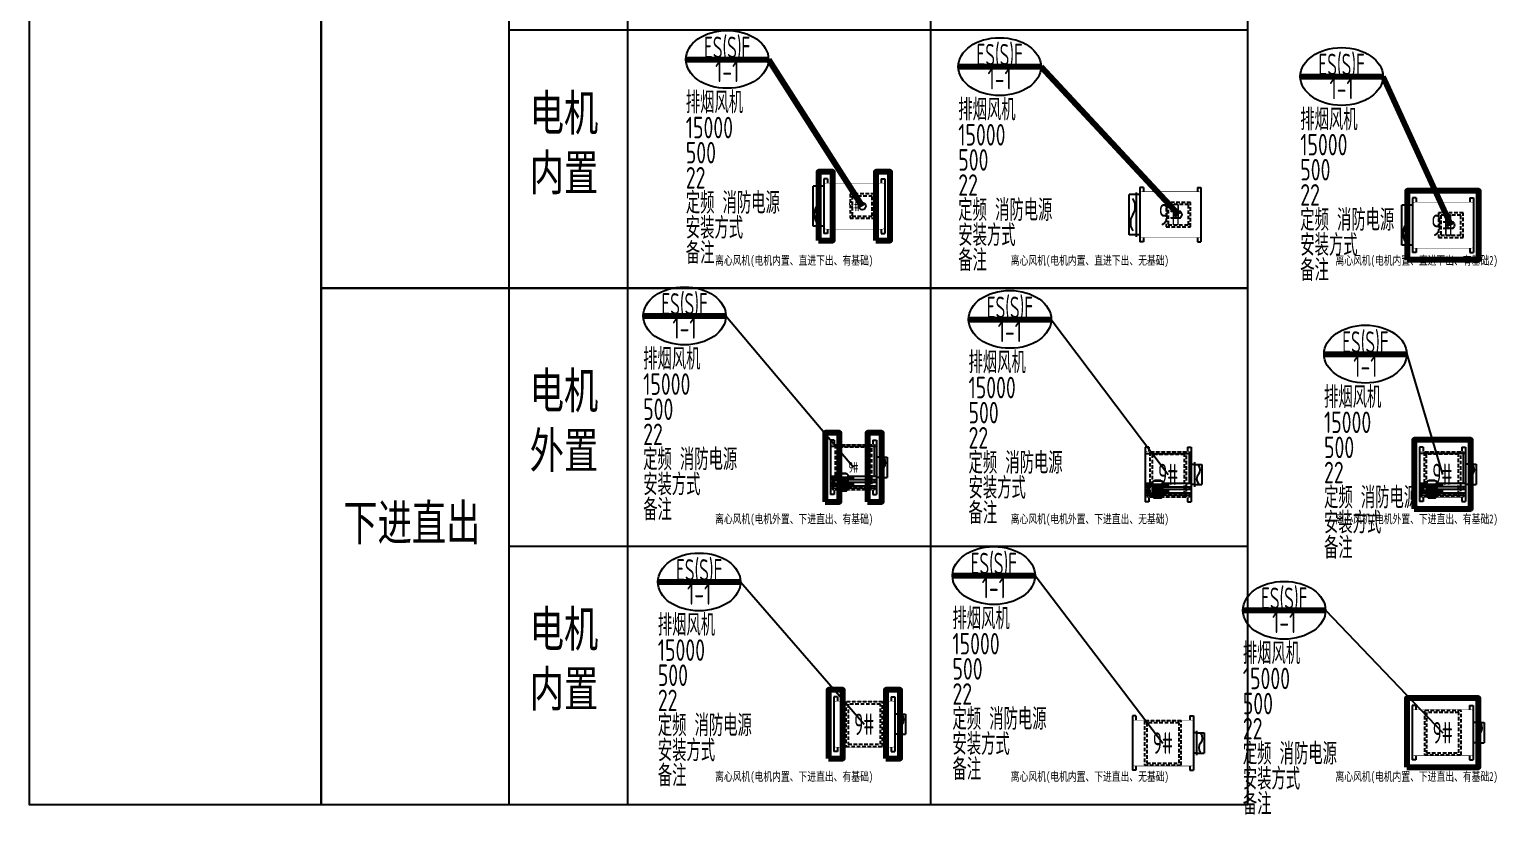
# Model space of a CAD drawing. Header units: millimetres. Extents: x 2960 to 23778, y 37984 to 93237.
# Drawn here: x 2960 to 23350, y 37984 to 48933 of the extents above; entities that cross this region are included whole.
import ezdxf
from ezdxf.enums import TextEntityAlignment as Align

# ---------------------------------------------------------------- set-up
doc = ezdxf.new("R2010")
doc.units = ezdxf.units.MM
doc.header["$LTSCALE"] = 1000
doc.linetypes.add('DASHED', pattern=[0.75, 0.5, -0.25])
for name, color, linetype in [('H-BASE', 7, 'Continuous'), ('H-DIMS-FANS-TEXT2', 7, 'Continuous'), ('H-EQUP-FANS', 4, 'Continuous')]:
    doc.layers.add(name, color=color, linetype=linetype)
doc.layers.add('H-风机进出口中点', color=9, linetype='Continuous', plot=False)
doc.styles.add('TH-STYLE1', font='STFANGSO.TTF', dxfattribs={"width": 0.7})
doc.styles.add('TH-STYLE3', font='tssdeng.shx', dxfattribs={"width": 0.8, "bigfont": 'tssdchn.shx'})

# ---------------------------------------------------------------- blocks, each defined once
blk = doc.blocks.new('*U51')
at = {"linetype": 'ByBlock', "lineweight": 100}
blk.add_line((-348, 2045), (804, 2045), dxfattribs=at)
for p, q in [((1525, 280), (1425, 280)), ((1425, -280), (1425, 280)), ((1525, -310), (1525, 310)), ((1575, 280), (1525, 280)), ((1625, 380), (1575, 380)), ((1575, 380), (1575, -380)), ((1625, 380), (1625, 320)), ((2375, 380), (2425, 380)), ((2375, 380), (2375, 320)), ((2425, 380), (2425, -380)), ((1525, -280), (1425, -280)), ((1575, -280), (1525, -280)), ((1625, -380), (1575, -380)), ((1625, -320), (1625, -380)), ((2375, -320), (2375, -380)), ((2375, -380), (2425, -380))]:
    blk.add_line(p, q)
blk.add_lwpolyline([(804, 2045), (2110, 0)], dxfattribs=at)
at = {"const_width": 6}
blk.add_lwpolyline([(1803, -320), (1605, -320, -0.414214), (1575, -290), (1575, 290, -0.414214), (1605, 320), (2395, 320, -0.414214), (2425, 290), (2425, -290, -0.414214), (2395, -320), (1803, -320)], format="xyb", dxfattribs=at)
at = {"linetype": 'DASHED', "ltscale": 0.1}
for points in [[(1940, -170), (2280, -170), (2280, 170), (1940, 170)], [(1970, -140), (2250, -140), (2250, 140), (1970, 140)]]:
    blk.add_lwpolyline(points, close=True, dxfattribs=at)
for centre, start, end in [((1304, 113), 326.7431, 33.2569), ((1648, -113), 146.7431, 213.2569)]:
    blk.add_arc(centre, 206, start, end)
blk.add_ellipse((228, 2045), major_axis=(-576, 0), ratio=0.7)
at = {"layer": 'H-BASE', "linetype": 'ByBlock', "lineweight": 100}
for points in [[(1500, -480), (1700, -480), (1700, 480), (1500, 480)], [(2300, -480), (2500, -480), (2500, 480), (2300, 480)]]:
    blk.add_lwpolyline(points, close=True, dxfattribs=at)
at = {"layer": 'H-风机进出口中点'}
blk.add_circle((2110, 0), 50, dxfattribs=at)
at = {"style": 'TH-STYLE3'}
for tag, width, p in [('设备符号', 0.6, (228, 2213)), ('楼层-编号', 0.7, (228, 1877))]:
    blk.add_attdef(tag, text='', height=300, dxfattribs=dict(at, width=width)).set_placement(p, align=Align.MIDDLE_CENTER)
at = {"style": 'TH-STYLE3', "width": 0.7}
for tag, p in [('风机功能', (-348, 1295)), ('风量', (-348, 945)), ('全压', (-348, 595)), ('电量', (-348, 245)), ('定频', (-348, -105)), ('消防电源', (164, -105)), ('安装方式', (-348, -455)), ('备注', (-348, -805))]:
    blk.add_attdef(tag, p, '', height=300, dxfattribs=at)
at = {"layer": 'H-DIMS-FANS-TEXT2', "style": 'TH-STYLE3', "width": 0.7}
blk.add_text('9#', height=150, dxfattribs=at).set_placement((2000, 0), align=Align.MIDDLE)
blk = doc.blocks.new('*U52')
at = {"linetype": 'ByBlock', "lineweight": 100}
blk.add_line((-956, 2063), (196, 2063), dxfattribs=at)
for p, q in [((1525, 280), (1425, 280)), ((1425, -280), (1425, 280)), ((1525, -310), (1525, 310)), ((1575, 280), (1525, 280)), ((1625, 380), (1575, 380)), ((1575, 380), (1575, -380)), ((1625, 380), (1625, 320)), ((2375, 380), (2425, 380)), ((2375, 380), (2375, 320)), ((2425, 380), (2425, -380)), ((1525, -280), (1425, -280)), ((1575, -280), (1525, -280)), ((1625, -380), (1575, -380)), ((1625, -320), (1625, -380)), ((2375, -320), (2375, -380)), ((2375, -380), (2425, -380))]:
    blk.add_line(p, q)
blk.add_lwpolyline([(196, 2063), (2110, 0)], dxfattribs=at)
at = {"const_width": 6}
blk.add_lwpolyline([(1803, -320), (1605, -320, -0.414214), (1575, -290), (1575, 290, -0.414214), (1605, 320), (2395, 320, -0.414214), (2425, 290), (2425, -290, -0.414214), (2395, -320), (1803, -320)], format="xyb", dxfattribs=at)
at = {"linetype": 'DASHED', "ltscale": 0.1}
for points in [[(1940, -170), (2280, -170), (2280, 170), (1940, 170)], [(1970, -140), (2250, -140), (2250, 140), (1970, 140)]]:
    blk.add_lwpolyline(points, close=True, dxfattribs=at)
for centre, start, end in [((1304, 113), 326.7431, 33.2569), ((1648, -113), 146.7431, 213.2569)]:
    blk.add_arc(centre, 206, start, end)
blk.add_ellipse((-380, 2063), major_axis=(-576, 0), ratio=0.7)
at = {"layer": 'H-风机进出口中点'}
blk.add_circle((2110, 0), 50, dxfattribs=at)
at = {"style": 'TH-STYLE3'}
for tag, width, p in [('设备符号', 0.6, (-380, 2231)), ('楼层-编号', 0.7, (-380, 1895))]:
    blk.add_attdef(tag, text='', height=300, dxfattribs=dict(at, width=width)).set_placement(p, align=Align.MIDDLE_CENTER)
at = {"style": 'TH-STYLE3', "width": 0.7}
for tag, p in [('风机功能', (-956, 1313)), ('风量', (-956, 963)), ('全压', (-956, 613)), ('电量', (-956, 263)), ('定频', (-956, -87)), ('消防电源', (-443, -87)), ('安装方式', (-956, -437)), ('备注', (-956, -787))]:
    blk.add_attdef(tag, p, '', height=300, dxfattribs=at)
at = {"layer": 'H-DIMS-FANS-TEXT2', "style": 'TH-STYLE3', "width": 0.7}
blk.add_text('9#', height=300, dxfattribs=at).set_placement((2000, 0), align=Align.MIDDLE)
blk = doc.blocks.new('*U54')
at = {"linetype": 'ByBlock', "lineweight": 100}
blk.add_line((-930, 2110), (222, 2110), dxfattribs=at)
for p, q in [((1730, 380), (1680, 380)), ((1680, 380), (1680, -380)), ((2320, 290), (1680, 290)), ((1730, 380), (1730, 320)), ((2270, 380), (2320, 380)), ((2270, 380), (2270, 320)), ((2290, 320), (2290, -126)), ((2320, 380), (2320, -380)), ((2370, 140), (2320, 140)), ((2370, -170), (2370, 170)), ((2370, 140), (2470, 140)), ((2470, 140), (2470, -140)), ((1780, -126), (1680, -126)), ((1735, -176), (1680, -176)), ((1710, -176), (1710, -211)), ((1776, -163), (1735, -163)), ((1735, -163), (1735, -263)), ((1772, -163), (1772, -135)), ((1776, -163), (1776, -263)), ((1776, -167), (1780, -167)), ((1927, -140), (1780, -140)), ((1787, -140), (1787, -286)), ((1792, -140), (1792, -286)), ((1802, -140), (1802, -286)), ((1897, -86), (1810, -86)), ((1810, -91), (1810, -86)), ((1818, -140), (1818, -286)), ((1835, -140), (1835, -286)), ((1853, -140), (1853, -193)), ((1872, -140), (1872, -286)), ((1889, -140), (1889, -286)), ((1897, -91), (1897, -86)), ((1904, -140), (1904, -286)), ((1915, -140), (1915, -286)), ((1920, -140), (1920, -286)), ((2320, -126), (1927, -126)), ((2320, -176), (1927, -176)), ((1934, -167), (1934, -135)), ((2290, -176), (2290, -211)), ((2370, -140), (2320, -140)), ((2370, -140), (2470, -140)), ((1735, -211), (1680, -211)), ((1735, -261), (1680, -261)), ((1680, -290), (1781, -290)), ((1730, -380), (1680, -380)), ((1710, -261), (1710, -320)), ((1730, -320), (1730, -380)), ((1776, -263), (1735, -263)), ((1776, -259), (1780, -259)), ((1780, -261), (1776, -261)), ((1927, -286), (1780, -286)), ((1853, -236), (1853, -286)), ((1926, -290), (2320, -290)), ((2320, -211), (1927, -211)), ((2320, -261), (1927, -261)), ((1934, -253), (1934, -220)), ((2270, -320), (2270, -380)), ((2270, -380), (2320, -380)), ((2290, -261), (2290, -320))]:
    blk.add_line(p, q)
for points in [[(222, 2110), (2000, 0)], [(1735, -167), (1705, -167), (1705, -135), (1780, -135), (1780, -167), (1776, -167)], [(1735, -253), (1705, -253), (1705, -220), (1735, -220)]]:
    blk.add_lwpolyline(points)
at = {"const_width": 6}
blk.add_lwpolyline([(1908, -320), (1710, -320, -0.414214), (1680, -290), (1680, 290, -0.414214), (1710, 320), (2290, 320, -0.414214), (2320, 290), (2320, -290, -0.414214), (2290, -320), (1908, -320)], format="xyb", dxfattribs=at)
at = {"linetype": 'DASHED', "ltscale": 0.1}
for points in [[(1745, -310), (2255, -310), (2255, 310), (1745, 310)], [(1775, -280), (2225, -280), (2225, 280), (1775, 280)]]:
    blk.add_lwpolyline(points, close=True, dxfattribs=at)
for points in [[(1897, -91), (1810, -91, 0.414214), (1780, -121), (1780, -286, 0.414214), (1790, -296), (1917, -296, 0.414214), (1927, -286), (1927, -121, 0.414214)], [(1913, -296), (1794, -296), (1794, -307, 0.414214), (1798, -311), (1909, -311, 0.414214), (1913, -307)], [(1908, -311), (1799, -311), (1799, -322, 0.414214), (1803, -326), (1904, -326, 0.414214), (1908, -322)]]:
    blk.add_lwpolyline(points, format="xyb", close=True)
for points in [[(1859, -193), (1847, -193), (1847, -236), (1859, -236)], [(2002, -135), (1927, -135), (1927, -167), (2002, -167)], [(2002, -220), (1927, -220), (1927, -253), (2002, -253)]]:
    blk.add_lwpolyline(points, close=True)
for centre in [(1724, -151), (1753, -151), (1953, -151), (1982, -151), (1724, -236), (1953, -236), (1982, -236)]:
    blk.add_circle(centre, 4.87)
for centre, start, end in [((2491, -64), 137.3335, 222.6665), ((2351, 64), 317.3335, 42.6665)]:
    blk.add_arc(centre, 94.7, start, end)
blk.add_ellipse((-354, 2110), major_axis=(-576, 0), ratio=0.7)
at = {"layer": 'H-BASE', "linetype": 'ByBlock', "lineweight": 100}
for points in [[(1605, -480), (1805, -480), (1805, 480), (1605, 480)], [(2195, -480), (2395, -480), (2395, 480), (2195, 480)]]:
    blk.add_lwpolyline(points, close=True, dxfattribs=at)
at = {"style": 'TH-STYLE3'}
for tag, width, p in [('设备符号', 0.6, (-354, 2278)), ('楼层-编号', 0.7, (-354, 1942))]:
    blk.add_attdef(tag, text='', height=300, dxfattribs=dict(at, width=width)).set_placement(p, align=Align.MIDDLE_CENTER)
at = {"style": 'TH-STYLE3', "width": 0.7}
for tag, p in [('风机功能', (-930, 1360)), ('风量', (-930, 1010)), ('全压', (-930, 660)), ('电量', (-930, 310)), ('定频', (-930, -40)), ('消防电源', (-418, -40)), ('安装方式', (-930, -390)), ('备注', (-930, -740))]:
    blk.add_attdef(tag, p, '', height=300, dxfattribs=at)
at = {"layer": 'H-DIMS-FANS-TEXT2', "style": 'TH-STYLE3', "width": 0.6}
blk.add_text('9#', height=150, dxfattribs=at).set_placement((2000, 0), align=Align.MIDDLE)
blk = doc.blocks.new('*U55')
at = {"linetype": 'ByBlock', "lineweight": 100}
blk.add_line((-782, 2162), (370, 2162), dxfattribs=at)
for p, q in [((1730, 380), (1680, 380)), ((1680, 380), (1680, -380)), ((2320, 290), (1680, 290)), ((1730, 380), (1730, 320)), ((2270, 380), (2320, 380)), ((2270, 380), (2270, 320)), ((2290, 320), (2290, -126)), ((2320, 380), (2320, -380)), ((2370, 140), (2320, 140)), ((2370, -170), (2370, 170)), ((2370, 140), (2470, 140)), ((2470, 140), (2470, -140)), ((1780, -126), (1680, -126)), ((1735, -176), (1680, -176)), ((1710, -176), (1710, -211)), ((1776, -163), (1735, -163)), ((1735, -163), (1735, -263)), ((1772, -163), (1772, -135)), ((1776, -163), (1776, -263)), ((1776, -167), (1780, -167)), ((1927, -140), (1780, -140)), ((1787, -140), (1787, -286)), ((1792, -140), (1792, -286)), ((1802, -140), (1802, -286)), ((1897, -86), (1810, -86)), ((1810, -91), (1810, -86)), ((1818, -140), (1818, -286)), ((1835, -140), (1835, -286)), ((1853, -140), (1853, -193)), ((1872, -140), (1872, -286)), ((1889, -140), (1889, -286)), ((1897, -91), (1897, -86)), ((1904, -140), (1904, -286)), ((1915, -140), (1915, -286)), ((1920, -140), (1920, -286)), ((2320, -126), (1927, -126)), ((2320, -176), (1927, -176)), ((1934, -167), (1934, -135)), ((2290, -176), (2290, -211)), ((2370, -140), (2320, -140)), ((2370, -140), (2470, -140)), ((1735, -211), (1680, -211)), ((1735, -261), (1680, -261)), ((1680, -290), (1781, -290)), ((1730, -380), (1680, -380)), ((1710, -261), (1710, -320)), ((1730, -320), (1730, -380)), ((1776, -263), (1735, -263)), ((1776, -259), (1780, -259)), ((1780, -261), (1776, -261)), ((1927, -286), (1780, -286)), ((1853, -236), (1853, -286)), ((1926, -290), (2320, -290)), ((2320, -211), (1927, -211)), ((2320, -261), (1927, -261)), ((1934, -253), (1934, -220)), ((2270, -320), (2270, -380)), ((2270, -380), (2320, -380)), ((2290, -261), (2290, -320))]:
    blk.add_line(p, q)
for points in [[(370, 2162), (2000, 0)], [(1735, -167), (1705, -167), (1705, -135), (1780, -135), (1780, -167), (1776, -167)], [(1735, -253), (1705, -253), (1705, -220), (1735, -220)]]:
    blk.add_lwpolyline(points)
at = {"const_width": 6}
blk.add_lwpolyline([(1908, -320), (1710, -320, -0.414214), (1680, -290), (1680, 290, -0.414214), (1710, 320), (2290, 320, -0.414214), (2320, 290), (2320, -290, -0.414214), (2290, -320), (1908, -320)], format="xyb", dxfattribs=at)
at = {"linetype": 'DASHED', "ltscale": 0.1}
for points in [[(1745, -310), (2255, -310), (2255, 310), (1745, 310)], [(1775, -280), (2225, -280), (2225, 280), (1775, 280)]]:
    blk.add_lwpolyline(points, close=True, dxfattribs=at)
for points in [[(1897, -91), (1810, -91, 0.414214), (1780, -121), (1780, -286, 0.414214), (1790, -296), (1917, -296, 0.414214), (1927, -286), (1927, -121, 0.414214)], [(1913, -296), (1794, -296), (1794, -307, 0.414214), (1798, -311), (1909, -311, 0.414214), (1913, -307)], [(1908, -311), (1799, -311), (1799, -322, 0.414214), (1803, -326), (1904, -326, 0.414214), (1908, -322)]]:
    blk.add_lwpolyline(points, format="xyb", close=True)
for points in [[(1859, -193), (1847, -193), (1847, -236), (1859, -236)], [(2002, -135), (1927, -135), (1927, -167), (2002, -167)], [(2002, -220), (1927, -220), (1927, -253), (2002, -253)]]:
    blk.add_lwpolyline(points, close=True)
for centre in [(1724, -151), (1753, -151), (1953, -151), (1982, -151), (1724, -236), (1953, -236), (1982, -236)]:
    blk.add_circle(centre, 4.87)
for centre, start, end in [((2491, -64), 137.3335, 222.6665), ((2351, 64), 317.3335, 42.6665)]:
    blk.add_arc(centre, 94.7, start, end)
blk.add_ellipse((-206, 2162), major_axis=(-576, 0), ratio=0.7)
at = {"style": 'TH-STYLE3'}
for tag, width, p in [('设备符号', 0.6, (-206, 2330)), ('楼层-编号', 0.7, (-206, 1994))]:
    blk.add_attdef(tag, text='', height=300, dxfattribs=dict(at, width=width)).set_placement(p, align=Align.MIDDLE_CENTER)
at = {"style": 'TH-STYLE3', "width": 0.7}
for tag, p in [('风机功能', (-782, 1412)), ('风量', (-782, 1062)), ('全压', (-782, 712)), ('电量', (-782, 362)), ('定频', (-782, 12)), ('消防电源', (-269, 12)), ('安装方式', (-782, -338)), ('备注', (-782, -688))]:
    blk.add_attdef(tag, p, '', height=300, dxfattribs=at)
at = {"layer": 'H-DIMS-FANS-TEXT2', "style": 'TH-STYLE3', "width": 0.6}
blk.add_text('9#', height=300, dxfattribs=at).set_placement((2000, 0), align=Align.MIDDLE)
blk = doc.blocks.new('*U57')
at = {"linetype": 'ByBlock', "lineweight": 100}
blk.add_line((-876, 1983), (276, 1983), dxfattribs=at)
for p, q in [((1625, 380), (1575, 380)), ((1575, 380), (1575, -380)), ((1625, 380), (1625, 320)), ((2375, 380), (2425, 380)), ((2375, 380), (2375, 320)), ((2425, 380), (2425, -380)), ((2475, 140), (2425, 140)), ((2475, -170), (2475, 170)), ((2475, 140), (2575, 140)), ((2575, 140), (2575, -140)), ((2475, -140), (2425, -140)), ((2475, -140), (2575, -140)), ((1625, -380), (1575, -380)), ((1625, -320), (1625, -380)), ((2375, -320), (2375, -380)), ((2375, -380), (2425, -380))]:
    blk.add_line(p, q)
blk.add_lwpolyline([(276, 1983), (2000, 0)])
at = {"const_width": 6}
blk.add_lwpolyline([(1803, -320), (1605, -320, -0.414214), (1575, -290), (1575, 290, -0.414214), (1605, 320), (2395, 320, -0.414214), (2425, 290), (2425, -290, -0.414214), (2395, -320), (1803, -320)], format="xyb", dxfattribs=at)
at = {"linetype": 'DASHED', "ltscale": 0.1}
for points in [[(1745, -310), (2255, -310), (2255, 310), (1745, 310)], [(1775, -280), (2225, -280), (2225, 280), (1775, 280)]]:
    blk.add_lwpolyline(points, close=True, dxfattribs=at)
for centre, start, end in [((2596, -64), 137.5795, 222.4205), ((2456, 64), 317.5795, 42.4205)]:
    blk.add_arc(centre, 95.1, start, end)
blk.add_ellipse((-300, 1983), major_axis=(-576, 0), ratio=0.7)
at = {"layer": 'H-BASE', "linetype": 'ByBlock', "lineweight": 100}
for points in [[(1500, -480), (1700, -480), (1700, 480), (1500, 480)], [(2300, -480), (2500, -480), (2500, 480), (2300, 480)]]:
    blk.add_lwpolyline(points, close=True, dxfattribs=at)
at = {"style": 'TH-STYLE3'}
for tag, width, p in [('设备符号', 0.6, (-300, 2151)), ('楼层-编号', 0.7, (-300, 1815))]:
    blk.add_attdef(tag, text='', height=300, dxfattribs=dict(at, width=width)).set_placement(p, align=Align.MIDDLE_CENTER)
at = {"style": 'TH-STYLE3', "width": 0.7}
for tag, p in [('风机功能', (-876, 1233)), ('风量', (-876, 883)), ('全压', (-876, 533)), ('电量', (-876, 183)), ('定频', (-876, -167)), ('消防电源', (-364, -167)), ('安装方式', (-876, -517)), ('备注', (-876, -867))]:
    blk.add_attdef(tag, p, '', height=300, dxfattribs=at)
at = {"layer": 'H-DIMS-FANS-TEXT2', "style": 'TH-STYLE3', "width": 0.6}
blk.add_text('9#', height=300, dxfattribs=at).set_placement((2000, 0), align=Align.MIDDLE)
blk = doc.blocks.new('*U58')
at = {"linetype": 'ByBlock', "lineweight": 100}
blk.add_line((-932, 2334), (220, 2334), dxfattribs=at)
for p, q in [((1625, 380), (1575, 380)), ((1575, 380), (1575, -380)), ((1625, 380), (1625, 320)), ((2375, 380), (2425, 380)), ((2375, 380), (2375, 320)), ((2425, 380), (2425, -380)), ((2475, 140), (2425, 140)), ((2475, -170), (2475, 170)), ((2475, 140), (2575, 140)), ((2575, 140), (2575, -140)), ((2475, -140), (2425, -140)), ((2475, -140), (2575, -140)), ((1625, -380), (1575, -380)), ((1625, -320), (1625, -380)), ((2375, -320), (2375, -380)), ((2375, -380), (2425, -380))]:
    blk.add_line(p, q)
blk.add_lwpolyline([(220, 2334), (2000, 0)])
at = {"const_width": 6}
blk.add_lwpolyline([(1803, -320), (1605, -320, -0.414214), (1575, -290), (1575, 290, -0.414214), (1605, 320), (2395, 320, -0.414214), (2425, 290), (2425, -290, -0.414214), (2395, -320), (1803, -320)], format="xyb", dxfattribs=at)
at = {"linetype": 'DASHED', "ltscale": 0.1}
for points in [[(1745, -310), (2255, -310), (2255, 310), (1745, 310)], [(1775, -280), (2225, -280), (2225, 280), (1775, 280)]]:
    blk.add_lwpolyline(points, close=True, dxfattribs=at)
for centre, start, end in [((2596, -64), 137.5795, 222.4205), ((2456, 64), 317.5795, 42.4205)]:
    blk.add_arc(centre, 95.1, start, end)
blk.add_ellipse((-356, 2334), major_axis=(-576, 0), ratio=0.7)
at = {"style": 'TH-STYLE3'}
for tag, width, p in [('设备符号', 0.6, (-356, 2502)), ('楼层-编号', 0.7, (-356, 2166))]:
    blk.add_attdef(tag, text='', height=300, dxfattribs=dict(at, width=width)).set_placement(p, align=Align.MIDDLE_CENTER)
at = {"style": 'TH-STYLE3', "width": 0.7}
for tag, p in [('风机功能', (-932, 1584)), ('风量', (-932, 1234)), ('全压', (-932, 884)), ('电量', (-932, 534)), ('定频', (-932, 184)), ('消防电源', (-419, 184)), ('安装方式', (-932, -166)), ('备注', (-932, -516))]:
    blk.add_attdef(tag, p, '', height=300, dxfattribs=at)
at = {"layer": 'H-DIMS-FANS-TEXT2', "style": 'TH-STYLE3', "width": 0.6}
blk.add_text('9#', height=300, dxfattribs=at).set_placement((2000, 0), align=Align.MIDDLE)
blk = doc.blocks.new('*U53')
at = {"linetype": 'ByBlock', "lineweight": 100}
blk.add_line((12, 2073), (1164, 2073), dxfattribs=at)
for p, q in [((1525, 280), (1425, 280)), ((1425, -280), (1425, 280)), ((1525, -310), (1525, 310)), ((1575, 280), (1525, 280)), ((1625, 380), (1575, 380)), ((1575, 380), (1575, -380)), ((1625, 380), (1625, 320)), ((2375, 380), (2425, 380)), ((2375, 380), (2375, 320)), ((2425, 380), (2425, -380)), ((1525, -280), (1425, -280)), ((1575, -280), (1525, -280)), ((1625, -380), (1575, -380)), ((1625, -320), (1625, -380)), ((2375, -320), (2375, -380)), ((2375, -380), (2425, -380))]:
    blk.add_line(p, q)
blk.add_lwpolyline([(1164, 2073), (2110, 0)], dxfattribs=at)
at = {"const_width": 6}
blk.add_lwpolyline([(1803, -320), (1605, -320, -0.414214), (1575, -290), (1575, 290, -0.414214), (1605, 320), (2395, 320, -0.414214), (2425, 290), (2425, -290, -0.414214), (2395, -320), (1803, -320)], format="xyb", dxfattribs=at)
at = {"linetype": 'DASHED', "ltscale": 0.1}
for points in [[(1940, -170), (2280, -170), (2280, 170), (1940, 170)], [(1970, -140), (2250, -140), (2250, 140), (1970, 140)]]:
    blk.add_lwpolyline(points, close=True, dxfattribs=at)
for centre, start, end in [((1304, 113), 326.7431, 33.2569), ((1648, -113), 146.7431, 213.2569)]:
    blk.add_arc(centre, 206, start, end)
blk.add_ellipse((588, 2073), major_axis=(-576, 0), ratio=0.7)
at = {"layer": 'H-BASE', "linetype": 'ByBlock', "lineweight": 100}
blk.add_lwpolyline([(1500, -480), (2500, -480), (2500, 480), (1500, 480)], close=True, dxfattribs=at)
at = {"layer": 'H-风机进出口中点'}
blk.add_circle((2110, 0), 50, dxfattribs=at)
at = {"style": 'TH-STYLE3'}
for tag, width, p in [('设备符号', 0.6, (588, 2241)), ('楼层-编号', 0.7, (588, 1905))]:
    blk.add_attdef(tag, text='', height=300, dxfattribs=dict(at, width=width)).set_placement(p, align=Align.MIDDLE_CENTER)
at = {"style": 'TH-STYLE3', "width": 0.7}
for tag, p in [('风机功能', (12, 1323)), ('风量', (12, 973)), ('全压', (12, 623)), ('电量', (12, 273)), ('定频', (12, -77)), ('消防电源', (524, -77)), ('安装方式', (12, -427)), ('备注', (12, -777))]:
    blk.add_attdef(tag, p, '', height=300, dxfattribs=at)
at = {"layer": 'H-DIMS-FANS-TEXT2', "style": 'TH-STYLE3', "width": 0.7}
blk.add_text('9#', height=300, dxfattribs=at).set_placement((2000, 0), align=Align.MIDDLE)
blk = doc.blocks.new('*U56')
at = {"linetype": 'ByBlock', "lineweight": 100}
blk.add_line((351, 1676), (1503, 1676), dxfattribs=at)
for p, q in [((1730, 380), (1680, 380)), ((1680, 380), (1680, -380)), ((2320, 290), (1680, 290)), ((1730, 380), (1730, 320)), ((2270, 380), (2320, 380)), ((2270, 380), (2270, 320)), ((2290, 320), (2290, -126)), ((2320, 380), (2320, -380)), ((2370, 140), (2320, 140)), ((2370, -170), (2370, 170)), ((2370, 140), (2470, 140)), ((2470, 140), (2470, -140)), ((1780, -126), (1680, -126)), ((1735, -176), (1680, -176)), ((1710, -176), (1710, -211)), ((1776, -163), (1735, -163)), ((1735, -163), (1735, -263)), ((1772, -163), (1772, -135)), ((1776, -163), (1776, -263)), ((1776, -167), (1780, -167)), ((1927, -140), (1780, -140)), ((1787, -140), (1787, -286)), ((1792, -140), (1792, -286)), ((1802, -140), (1802, -286)), ((1897, -86), (1810, -86)), ((1810, -91), (1810, -86)), ((1818, -140), (1818, -286)), ((1835, -140), (1835, -286)), ((1853, -140), (1853, -193)), ((1872, -140), (1872, -286)), ((1889, -140), (1889, -286)), ((1897, -91), (1897, -86)), ((1904, -140), (1904, -286)), ((1915, -140), (1915, -286)), ((1920, -140), (1920, -286)), ((2320, -126), (1927, -126)), ((2320, -176), (1927, -176)), ((1934, -167), (1934, -135)), ((2290, -176), (2290, -211)), ((2370, -140), (2320, -140)), ((2370, -140), (2470, -140)), ((1735, -211), (1680, -211)), ((1735, -261), (1680, -261)), ((1680, -290), (1781, -290)), ((1730, -380), (1680, -380)), ((1710, -261), (1710, -320)), ((1730, -320), (1730, -380)), ((1776, -263), (1735, -263)), ((1776, -259), (1780, -259)), ((1780, -261), (1776, -261)), ((1927, -286), (1780, -286)), ((1853, -236), (1853, -286)), ((1926, -290), (2320, -290)), ((2320, -211), (1927, -211)), ((2320, -261), (1927, -261)), ((1934, -253), (1934, -220)), ((2270, -320), (2270, -380)), ((2270, -380), (2320, -380)), ((2290, -261), (2290, -320))]:
    blk.add_line(p, q)
for points in [[(1503, 1676), (2000, 0)], [(1735, -167), (1705, -167), (1705, -135), (1780, -135), (1780, -167), (1776, -167)], [(1735, -253), (1705, -253), (1705, -220), (1735, -220)]]:
    blk.add_lwpolyline(points)
at = {"const_width": 6}
blk.add_lwpolyline([(1908, -320), (1710, -320, -0.414214), (1680, -290), (1680, 290, -0.414214), (1710, 320), (2290, 320, -0.414214), (2320, 290), (2320, -290, -0.414214), (2290, -320), (1908, -320)], format="xyb", dxfattribs=at)
at = {"linetype": 'DASHED', "ltscale": 0.1}
for points in [[(1745, -310), (2255, -310), (2255, 310), (1745, 310)], [(1775, -280), (2225, -280), (2225, 280), (1775, 280)]]:
    blk.add_lwpolyline(points, close=True, dxfattribs=at)
for points in [[(1897, -91), (1810, -91, 0.414214), (1780, -121), (1780, -286, 0.414214), (1790, -296), (1917, -296, 0.414214), (1927, -286), (1927, -121, 0.414214)], [(1913, -296), (1794, -296), (1794, -307, 0.414214), (1798, -311), (1909, -311, 0.414214), (1913, -307)], [(1908, -311), (1799, -311), (1799, -322, 0.414214), (1803, -326), (1904, -326, 0.414214), (1908, -322)]]:
    blk.add_lwpolyline(points, format="xyb", close=True)
for points in [[(1859, -193), (1847, -193), (1847, -236), (1859, -236)], [(2002, -135), (1927, -135), (1927, -167), (2002, -167)], [(2002, -220), (1927, -220), (1927, -253), (2002, -253)]]:
    blk.add_lwpolyline(points, close=True)
for centre in [(1724, -151), (1753, -151), (1953, -151), (1982, -151), (1724, -236), (1953, -236), (1982, -236)]:
    blk.add_circle(centre, 4.87)
for centre, start, end in [((2491, -64), 137.3335, 222.6665), ((2351, 64), 317.3335, 42.6665)]:
    blk.add_arc(centre, 94.7, start, end)
blk.add_ellipse((927, 1676), major_axis=(-576, 0), ratio=0.7)
at = {"layer": 'H-BASE', "linetype": 'ByBlock', "lineweight": 100}
blk.add_lwpolyline([(1605, -480), (2395, -480), (2395, 480), (1605, 480)], close=True, dxfattribs=at)
at = {"style": 'TH-STYLE3'}
for tag, width, p in [('设备符号', 0.6, (927, 1844)), ('楼层-编号', 0.7, (927, 1508))]:
    blk.add_attdef(tag, text='', height=300, dxfattribs=dict(at, width=width)).set_placement(p, align=Align.MIDDLE_CENTER)
at = {"style": 'TH-STYLE3', "width": 0.7}
for tag, p in [('风机功能', (351, 926)), ('风量', (351, 576)), ('全压', (351, 226)), ('电量', (351, -124)), ('定频', (351, -474)), ('消防电源', (864, -474)), ('安装方式', (351, -824)), ('备注', (351, -1174))]:
    blk.add_attdef(tag, p, '', height=300, dxfattribs=at)
at = {"layer": 'H-DIMS-FANS-TEXT2', "style": 'TH-STYLE3', "width": 0.6}
blk.add_text('9#', height=300, dxfattribs=at).set_placement((2000, 0), align=Align.MIDDLE)
blk = doc.blocks.new('*U59')
at = {"linetype": 'ByBlock', "lineweight": 100}
blk.add_line((-785, 1706), (367, 1706), dxfattribs=at)
for p, q in [((1625, 380), (1575, 380)), ((1575, 380), (1575, -380)), ((1625, 380), (1625, 320)), ((2375, 380), (2425, 380)), ((2375, 380), (2375, 320)), ((2425, 380), (2425, -380)), ((2475, 140), (2425, 140)), ((2475, -170), (2475, 170)), ((2475, 140), (2575, 140)), ((2575, 140), (2575, -140)), ((2475, -140), (2425, -140)), ((2475, -140), (2575, -140)), ((1625, -380), (1575, -380)), ((1625, -320), (1625, -380)), ((2375, -320), (2375, -380)), ((2375, -380), (2425, -380))]:
    blk.add_line(p, q)
blk.add_lwpolyline([(367, 1706), (2000, 0)])
at = {"const_width": 6}
blk.add_lwpolyline([(1803, -320), (1605, -320, -0.414214), (1575, -290), (1575, 290, -0.414214), (1605, 320), (2395, 320, -0.414214), (2425, 290), (2425, -290, -0.414214), (2395, -320), (1803, -320)], format="xyb", dxfattribs=at)
at = {"linetype": 'DASHED', "ltscale": 0.1}
for points in [[(1745, -310), (2255, -310), (2255, 310), (1745, 310)], [(1775, -280), (2225, -280), (2225, 280), (1775, 280)]]:
    blk.add_lwpolyline(points, close=True, dxfattribs=at)
for centre, start, end in [((2596, -64), 137.5795, 222.4205), ((2456, 64), 317.5795, 42.4205)]:
    blk.add_arc(centre, 95.1, start, end)
blk.add_ellipse((-209, 1706), major_axis=(-576, 0), ratio=0.7)
at = {"layer": 'H-BASE', "linetype": 'ByBlock', "lineweight": 100}
blk.add_lwpolyline([(1500, -480), (2500, -480), (2500, 480), (1500, 480)], close=True, dxfattribs=at)
at = {"style": 'TH-STYLE3'}
for tag, width, p in [('设备符号', 0.6, (-209, 1874)), ('楼层-编号', 0.7, (-209, 1538))]:
    blk.add_attdef(tag, text='', height=300, dxfattribs=dict(at, width=width)).set_placement(p, align=Align.MIDDLE_CENTER)
at = {"style": 'TH-STYLE3', "width": 0.7}
for tag, p in [('风机功能', (-785, 956)), ('风量', (-785, 606)), ('全压', (-785, 256)), ('电量', (-785, -94)), ('定频', (-785, -444)), ('消防电源', (-272, -444)), ('安装方式', (-785, -794)), ('备注', (-785, -1144))]:
    blk.add_attdef(tag, p, '', height=300, dxfattribs=at)
at = {"layer": 'H-DIMS-FANS-TEXT2', "style": 'TH-STYLE3', "width": 0.6}
blk.add_text('9#', height=300, dxfattribs=at).set_placement((2000, 0), align=Align.MIDDLE)

msp = doc.modelspace()

# ---------------------------------------------------------------- linework, layer by layer
at = {"color": 3}
for p, q in [((9640, 52516), (9640, 45322)), ((11295, 52516), (11295, 45322)), ((15518, 52516), (15518, 45322)), ((19938, 48919), (9640, 48919)), ((9640, 45322), (9640, 38127)), ((11295, 45322), (11295, 38127)), ((15518, 45322), (15518, 38127)), ((19938, 41724), (9640, 41724))]:
    msp.add_line(p, q, dxfattribs=at)
for points in [[(7026, 81294), (2960, 81294), (2960, 38127), (7026, 38127)], [(7026, 45322), (19938, 45322), (19938, 52516), (7026, 52516)], [(7026, 38127), (19938, 38127), (19938, 45322), (7026, 45322)]]:
    msp.add_lwpolyline(points, close=True, dxfattribs=at)

# ---------------------------------------------------------------- block references
at = {"layer": 'H-EQUP-FANS'}
for name, p in [('*U51', (12456, 46468)), ('*U52', (16860, 46349)), ('*U53', (20657, 46202)), ('*U54', (12444, 42827)), ('*U55', (16829, 42727)), ('*U56', (20649, 42729)), ('*U57', (12594, 39246)), ('*U58', (16755, 38984)), ('*U59', (20654, 39128))]:
    msp.add_blockref(name, p, dxfattribs=at).add_auto_attribs({'设备符号': 'ES(S)F', '楼层-编号': '1-1', '风机功能': '排烟风机', '风量': '15000', '全压': '500', '电量': '22', '定频': '定频', '消防电源': '消防电源', '安装方式': '安装方式', '备注': '备注'})

# ---------------------------------------------------------------- texts
at = {"layer": 'H-EQUP-FANS', "color": 3, "char_height": 500, "attachment_point": 1, "style": 'TH-STYLE1'}
for s, insert, width in [('电机\\P内置', (9933, 48020), 2315.48), ('电机外置', (9933, 44148), 1261.22), ('下进直出', (7336, 42307), 2315.48), ('电机\\P内置', (9933, 40825), 1261.22)]:
    msp.add_mtext(s, dxfattribs=dict(at, insert=insert, width=width))
at = {"layer": 'H-EQUP-FANS', "color": 6, "char_height": 125, "width": 2432.87, "attachment_point": 1, "style": 'TH-STYLE1'}
for s, insert in [('离心风机(电机内置、直进下出、有基础)', (12516, 45775)), ('离心风机(电机内置、直进下出、无基础)', (16636, 45775)), ('离心风机(电机内置、直进下出、有基础2)', (21160, 45775)), ('离心风机(电机外置、下进直出、有基础)', (12516, 42171)), ('离心风机(电机外置、下进直出、无基础)', (16636, 42171)), ('离心风机(电机外置、下进直出、有基础2)', (21160, 42171)), ('离心风机(电机内置、下进直出、有基础)', (12516, 38581)), ('离心风机(电机内置、下进直出、无基础)', (16636, 38581)), ('离心风机(电机内置、下进直出、有基础2)', (21160, 38581))]:
    msp.add_mtext(s, dxfattribs=dict(at, insert=insert))

doc.saveas('drawing.dxf')
